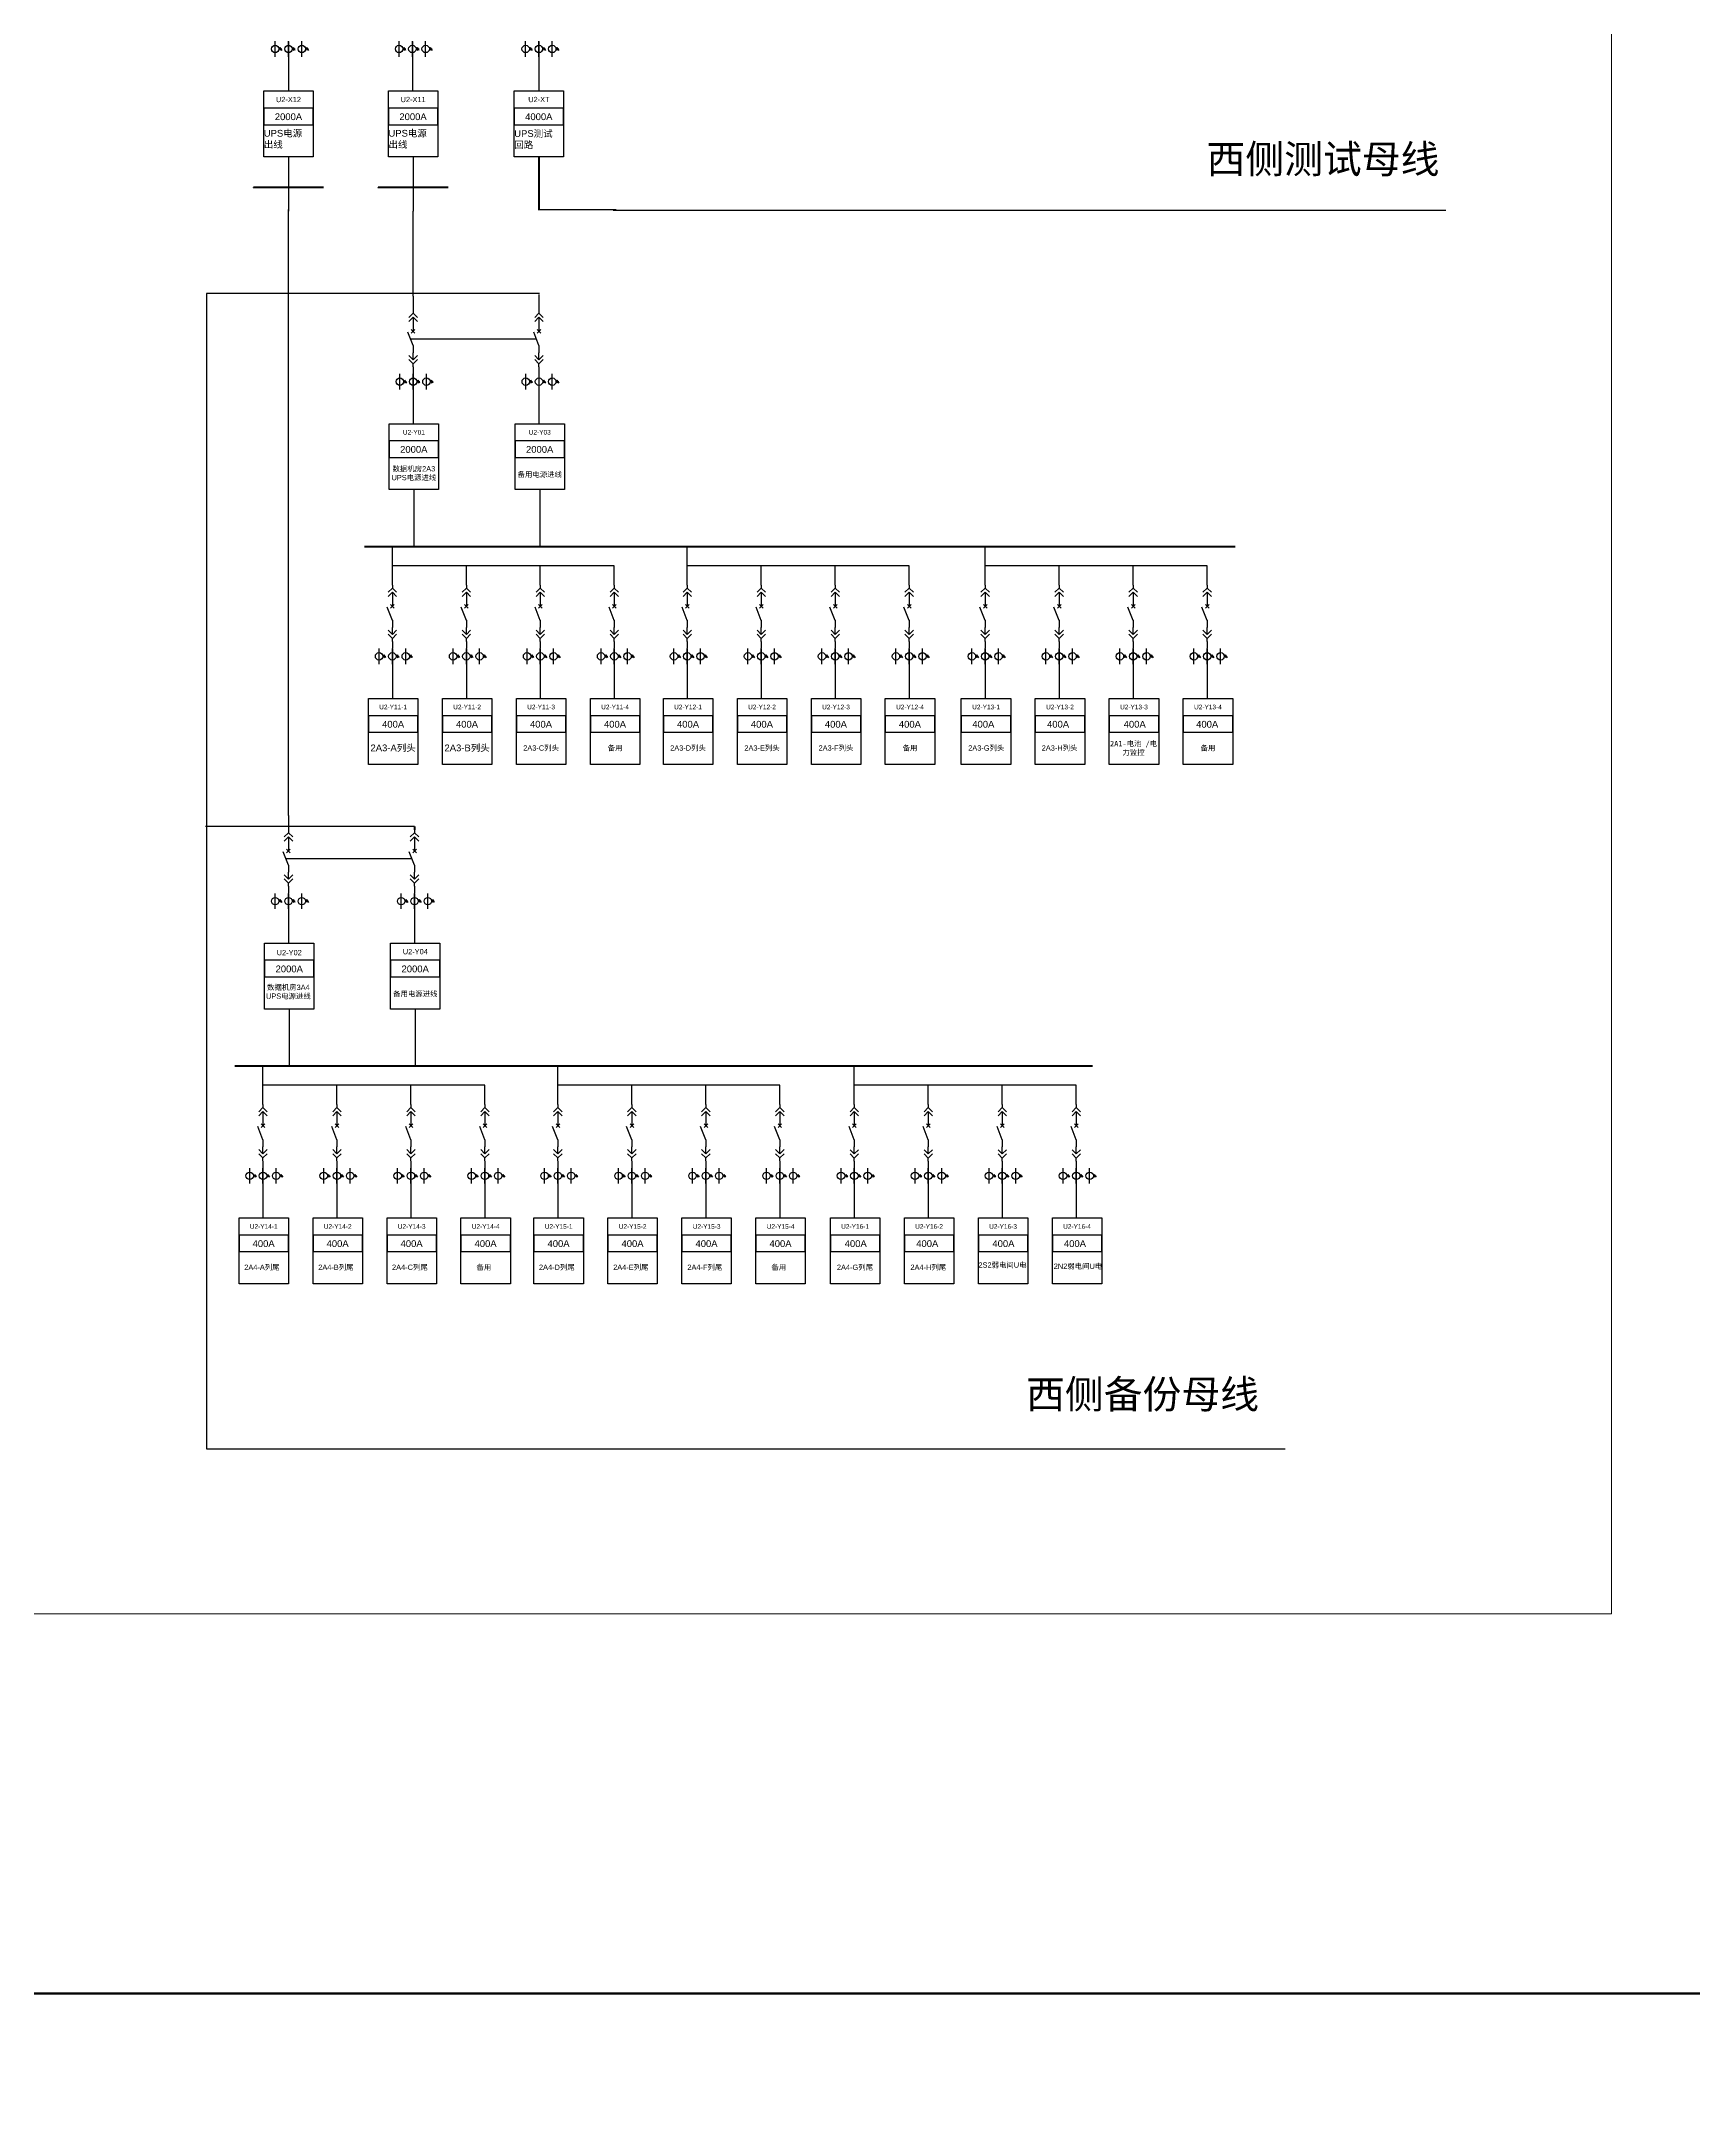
# Model space of a CAD drawing. Header units: millimetres. Extents: x -3460 to -460, y 6070 to 9130.
# Drawn here: x -2458.3 to -2284.2, y 7298.9 to 7515.8 of the extents above; entities that cross this region are included whole.
import ezdxf
from ezdxf.enums import TextEntityAlignment as Align

# ---------------------------------------------------------------- set-up
doc = ezdxf.new("R2010")
doc.units = ezdxf.units.MM
doc.header["$LTSCALE"] = 1000
doc.header["$MEASUREMENT"] = 0
doc.linetypes.add('DASHED', pattern=[0.75, 0.5, -0.25])
doc.linetypes.add('HIDDEN', pattern=[0.375, 0.25, -0.125])
doc.styles.get("Standard").update_dxf_attribs({"font": 'arial.ttf'})

# ---------------------------------------------------------------- blocks, each defined once
blk = doc.blocks.new('A$C03DD39B5')
for p, q in [((417, 475), (283, 392)), ((417, 422), (283, 339)), ((350, 333), (350, 467))]:
    blk.add_line(p, q)
blk.add_lwpolyline([(700, 167), (0, 167)])
blk.add_circle((350, 167), 167)
blk = doc.blocks.new('DYDQAA05')
at = {"color": 0}
blk.add_lwpolyline([(0, 0), (0, -7)], dxfattribs=at)
blk = doc.blocks.new('DYDQAA03')
at = {"color": 0}
for points in [[(0, 0), (0, -1.5)], [(-2.1, -3.6), (0, -1.5)], [(-2.1, -5.6), (0, -3.5)], [(2.1, -3.6), (0, -1.5)], [(2.1, -5.6), (0, -3.5)], [(0, -3.5), (0, -7)]]:
    blk.add_lwpolyline(points, dxfattribs=at)
blk = doc.blocks.new('DYDQAA09')
at = {"color": 0}
blk.add_lwpolyline([(0, 0), (0, -3.5)], dxfattribs=at)
blk.add_lwpolyline([(0, 0), (0, -3.5)], dxfattribs=at)
blk.add_lwpolyline([(0, 0), (0, -3.5)], dxfattribs=at)
blk.add_lwpolyline([(0, 0), (0, -3.5)], dxfattribs=at)
blk.add_lwpolyline([(0, 0), (0, -3.5)], dxfattribs=at)
blk.add_lwpolyline([(0, 0), (0, -3.5)], dxfattribs=at)
blk.add_lwpolyline([(0, 0), (0, -3.5)], dxfattribs=at)
blk.add_lwpolyline([(0, 0), (0, -3.5)], dxfattribs=at)
blk.add_lwpolyline([(0, 0), (0, -3.5)], dxfattribs=at)
blk = doc.blocks.new('DYDQ0201')
at = {"color": 0}
for points in [[(0.9, -0.9), (-0.9, 0.9)], [(-0.9, -0.9), (0.9, 0.9)], [(0, -7), (-2.6, -0.4)]]:
    blk.add_lwpolyline(points, dxfattribs=at)
blk = doc.blocks.new('DYDQAA04')
at = {"color": 0}
for points in [[(0, -3.5), (0, 0)], [(-2.1, -1.4), (0, -3.5)], [(-2.1, -3.4), (0, -5.5)], [(2.1, -1.4), (0, -3.5)], [(2.1, -3.4), (0, -5.5)], [(0, -7), (0, -5.5)]]:
    blk.add_lwpolyline(points, dxfattribs=at)

msp = doc.modelspace()

# ---------------------------------------------------------------- linework, layer by layer
for p, q in [((-2432.2, 7515.75, -5850.05), (-2432.2, 7514.11, -5850.05)), ((-2432.2, 7514.11, -5850.05), (-2432.2, 7510.55, -5850.05)), ((-2419.14, 7515.75, -5850.05), (-2419.14, 7514.11, -5850.05)), ((-2419.14, 7514.11, -5850.05), (-2419.14, 7510.55, -5850.05)), ((-2405.8, 7515.75, -5850.05), (-2405.8, 7514.11, -5850.05)), ((-2405.8, 7514.11, -5850.05), (-2405.8, 7510.55, -5850.05)), ((-2432.2, 7503.59, -5850.05), (-2432.2, 7497.87, -5850.05)), ((-2419.06, 7503.59, -5881.53), (-2419.06, 7497.87, -5881.53)), ((-2432.2, 7434.16, -10156.33), (-2432.2, 7498.04, -8773.05)), ((-2419.06, 7488.92, -9799.66), (-2419.06, 7497.87, -8416.38)), ((-2419.06, 7480.68, -7598.43), (-2419.06, 7479.04, -7598.43)), ((-2419.06, 7479.04, -7598.43), (-2419.06, 7475.47, -7598.43)), ((-2418.98, 7468.52, -7629.92), (-2418.98, 7462.53, -7158.37)), ((-2421.25, 7458.46, -8541.65), (-2421.25, 7462.53, -7158.37)), ((-2390.16, 7458.46, -8541.65), (-2390.16, 7462.53, -7158.37)), ((-2358.75, 7458.46, -8541.65), (-2358.75, 7462.53, -7158.37)), ((-2413.45, 7460.5, -7158.37), (-2421.25, 7460.5, -7850.01)), ((-2413.45, 7458.46, -7158.37), (-2413.45, 7460.5, -7158.37)), ((-2405.65, 7460.5, -6466.73), (-2413.45, 7460.5, -7158.37)), ((-2405.65, 7458.46, -6466.73), (-2405.65, 7460.5, -6466.73)), ((-2397.85, 7460.5, -5775.09), (-2405.65, 7460.5, -6466.73)), ((-2397.85, 7458.46, -5775.09), (-2397.85, 7460.5, -5775.09)), ((-2382.36, 7460.5, -7158.37), (-2390.16, 7460.5, -7850.01)), ((-2382.36, 7458.46, -7158.37), (-2382.36, 7460.5, -7158.37)), ((-2374.56, 7460.5, -6466.73), (-2382.36, 7460.5, -7158.37)), ((-2374.56, 7458.46, -6466.73), (-2374.56, 7460.5, -6466.73)), ((-2366.76, 7460.5, -5775.09), (-2374.56, 7460.5, -6466.73)), ((-2366.76, 7458.46, -5775.09), (-2366.76, 7460.5, -5775.09)), ((-2350.95, 7460.5, -7158.37), (-2358.75, 7460.5, -7850.01)), ((-2350.95, 7458.46, -7158.37), (-2350.95, 7460.5, -7158.37)), ((-2343.15, 7460.5, -6466.73), (-2350.95, 7460.5, -7158.37)), ((-2343.15, 7458.46, -6466.73), (-2343.15, 7460.5, -6466.73)), ((-2335.35, 7460.5, -5775.09), (-2343.15, 7460.5, -6466.73)), ((-2335.35, 7458.46, -5775.09), (-2335.35, 7460.5, -5775.09)), ((-2421.25, 7451.71, -6340.43), (-2421.25, 7450.07, -6340.43)), ((-2413.45, 7451.71, -4957.15), (-2413.45, 7450.07, -4957.15)), ((-2405.65, 7451.71, -4265.51), (-2405.65, 7450.07, -4265.51)), ((-2397.85, 7451.71, -3573.87), (-2397.85, 7450.07, -3573.87)), ((-2390.16, 7451.71, -6340.43), (-2390.16, 7450.07, -6340.43)), ((-2382.36, 7451.71, -4957.15), (-2382.36, 7450.07, -4957.15)), ((-2374.56, 7451.71, -4265.51), (-2374.56, 7450.07, -4265.51)), ((-2366.76, 7451.71, -3573.87), (-2366.76, 7450.07, -3573.87)), ((-2358.75, 7451.71, -6340.43), (-2358.75, 7450.07, -6340.43)), ((-2350.95, 7451.71, -4957.15), (-2350.95, 7450.07, -4957.15)), ((-2343.15, 7451.71, -4265.51), (-2343.15, 7450.07, -4265.51)), ((-2335.35, 7451.71, -3573.87), (-2335.35, 7450.07, -3573.87)), ((-2421.25, 7450.07, -6340.43), (-2421.25, 7446.51, -6340.43)), ((-2413.45, 7450.07, -4957.15), (-2413.45, 7446.51, -4957.15)), ((-2405.65, 7450.07, -4265.51), (-2405.65, 7446.51, -4265.51)), ((-2397.85, 7450.07, -3573.87), (-2397.85, 7446.51, -3573.87)), ((-2390.16, 7450.07, -6340.43), (-2390.16, 7446.51, -6340.43)), ((-2382.36, 7450.07, -4957.15), (-2382.36, 7446.51, -4957.15)), ((-2374.56, 7450.07, -4265.51), (-2374.56, 7446.51, -4265.51)), ((-2366.76, 7450.07, -3573.87), (-2366.76, 7446.51, -3573.87)), ((-2358.75, 7450.07, -6340.43), (-2358.75, 7446.51, -6340.43)), ((-2350.95, 7450.07, -4957.15), (-2350.95, 7446.51, -4957.15)), ((-2343.15, 7450.07, -4265.51), (-2343.15, 7446.51, -4265.51)), ((-2335.35, 7450.07, -3573.87), (-2335.35, 7446.51, -3573.87)), ((-2432.2, 7425.92, -7955.11), (-2432.2, 7424.28, -7955.11)), ((-2432.2, 7424.28, -7955.11), (-2432.2, 7420.71, -7955.11)), ((-2432.12, 7413.76, -7986.59), (-2432.12, 7407.78, -7515.05)), ((-2434.89, 7403.71, -8898.33), (-2434.89, 7407.78, -7515.05)), ((-2403.8, 7403.71, -8898.33), (-2403.8, 7407.78, -7515.05)), ((-2372.55, 7403.7, -8899.17), (-2372.55, 7407.77, -7515.89)), ((-2427.09, 7405.74, -7515.05), (-2434.89, 7405.74, -8206.69)), ((-2427.09, 7403.71, -7515.05), (-2427.09, 7405.74, -7515.05)), ((-2419.29, 7405.74, -6823.4), (-2427.09, 7405.74, -7515.05)), ((-2419.29, 7403.71, -6823.4), (-2419.29, 7405.74, -6823.4)), ((-2411.49, 7405.74, -6131.76), (-2419.29, 7405.74, -6823.4)), ((-2411.49, 7403.71, -6131.76), (-2411.49, 7405.74, -6131.76)), ((-2396, 7405.74, -7515.05), (-2403.8, 7405.74, -8206.69)), ((-2396, 7403.71, -7515.05), (-2396, 7405.74, -7515.05)), ((-2388.2, 7405.74, -6823.4), (-2396, 7405.74, -7515.05)), ((-2388.2, 7403.71, -6823.4), (-2388.2, 7405.74, -6823.4)), ((-2380.4, 7405.74, -6131.76), (-2388.2, 7405.74, -6823.4)), ((-2380.4, 7403.71, -6131.76), (-2380.4, 7405.74, -6131.76)), ((-2364.75, 7405.74, -7515.89), (-2372.55, 7405.74, -8207.53)), ((-2364.75, 7403.7, -7515.89), (-2364.75, 7405.74, -7515.89)), ((-2356.95, 7405.74, -6824.25), (-2364.75, 7405.74, -7515.89)), ((-2356.95, 7403.7, -6824.25), (-2356.95, 7405.74, -6824.25)), ((-2349.15, 7405.74, -6132.61), (-2356.95, 7405.74, -6824.25)), ((-2349.15, 7403.7, -6132.61), (-2349.15, 7405.74, -6132.61)), ((-2434.89, 7396.96, -6697.1), (-2434.89, 7395.32, -6697.1)), ((-2427.09, 7396.96, -5313.82), (-2427.09, 7395.32, -5313.82)), ((-2419.29, 7396.96, -4622.18), (-2419.29, 7395.32, -4622.18)), ((-2411.49, 7396.96, -3930.54), (-2411.49, 7395.32, -3930.54)), ((-2403.8, 7396.96, -6697.1), (-2403.8, 7395.32, -6697.1)), ((-2396, 7396.96, -5313.82), (-2396, 7395.32, -5313.82)), ((-2388.2, 7396.96, -4622.18), (-2388.2, 7395.32, -4622.18)), ((-2380.4, 7396.96, -3930.54), (-2380.4, 7395.32, -3930.54)), ((-2372.55, 7396.95, -6697.95), (-2372.55, 7395.31, -6697.95)), ((-2364.75, 7396.95, -5314.67), (-2364.75, 7395.31, -5314.67)), ((-2356.95, 7396.95, -4623.03), (-2356.95, 7395.31, -4623.03)), ((-2349.15, 7396.95, -3931.39), (-2349.15, 7395.31, -3931.39)), ((-2434.89, 7395.32, -6697.1), (-2434.89, 7391.75, -6697.1)), ((-2427.09, 7395.32, -5313.82), (-2427.09, 7391.75, -5313.82)), ((-2419.29, 7395.32, -4622.18), (-2419.29, 7391.75, -4622.18)), ((-2411.49, 7395.32, -3930.54), (-2411.49, 7391.75, -3930.54)), ((-2403.8, 7395.32, -6697.1), (-2403.8, 7391.75, -6697.1)), ((-2396, 7395.32, -5313.82), (-2396, 7391.75, -5313.82)), ((-2388.2, 7395.32, -4622.18), (-2388.2, 7391.75, -4622.18)), ((-2380.4, 7395.32, -3930.54), (-2380.4, 7391.75, -3930.54)), ((-2372.55, 7395.31, -6697.95), (-2372.55, 7391.75, -6697.95)), ((-2364.75, 7395.31, -5314.67), (-2364.75, 7391.75, -5314.67)), ((-2356.95, 7395.31, -4623.03), (-2356.95, 7391.75, -4623.03)), ((-2349.15, 7395.31, -3931.39), (-2349.15, 7391.75, -3931.39))]:
    msp.add_line(p, q)
at = {"color": 1, "lineweight": 40}
for p, q in [((-2405.8, 7503.59, -5882.56), (-2405.8, 7497.99, -7957.48)), ((-2424.2, 7462.53, -7158.37), (-2332.39, 7462.53, -7158.37)), ((-2437.84, 7407.78, -7515.05), (-2347.43, 7407.78, -7515.05))]:
    msp.add_line(p, q, dxfattribs=at)
at = {"color": 1, "lineweight": 30}
for p, q in [((-2397.67, 7498), (-2405.8, 7498)), ((-2397.97, 7497.99, -7957.48), (-2310.19, 7497.99, -7957.48))]:
    msp.add_line(p, q, dxfattribs=at)
at = {"color": 5, "lineweight": 30}
for p, q in [((-2405.73, 7489.19), (-2440.84, 7489.19)), ((-2440.84, 7489.19), (-2440.84, 7367.39)), ((-2418.91, 7433), (-2440.96, 7433)), ((-2440.84, 7367.39), (-2327.13, 7367.39))]:
    msp.add_line(p, q, dxfattribs=at)
at = {"color": 5}
for p, q in [((-2405.79, 7489.09, -11844.12), (-2405.79, 7487.43, -9799.66)), ((-2405.79, 7480.68, -7598.43), (-2405.79, 7479.04, -7598.43)), ((-2405.79, 7479.04, -7598.43), (-2405.79, 7475.47, -7598.43)), ((-2405.71, 7468.52, -7629.92), (-2405.71, 7462.53, -7158.37)), ((-2418.91, 7425.92, -6350.71), (-2418.91, 7424.28, -6350.71)), ((-2418.91, 7424.28, -6350.71), (-2418.91, 7420.71, -6350.71)), ((-2418.83, 7413.76, -6382.2), (-2418.83, 7407.78, -5910.65))]:
    msp.add_line(p, q, dxfattribs=at)
at = {"linetype": 'DASHED', "ltscale": 2}
msp.add_line((-2419.34, 7484.41, -9799.66), (-2406.06, 7484.41, -9799.66), dxfattribs=at)
at = {"color": 5, "lineweight": 40}
msp.add_line((-2418.91, 7432.99, -11288.04), (-2418.91, 7432.67, -8551.94), dxfattribs=at)
at = {"linetype": 'HIDDEN', "ltscale": 2}
msp.add_line((-2432.47, 7429.65, -8551.94), (-2419.19, 7429.65, -8551.94), dxfattribs=at)
at = {"lineweight": 80, "ltscale": 0.001071}
for points in [[(-3460, 7790), (-460, 7790), (-460, 7310), (-3460, 7310)], [(-3460, 7310), (-460, 7310), (-460, 6920), (-3460, 6920)]]:
    msp.add_lwpolyline(points, close=True, dxfattribs=at)
at = {"color": 1, "lineweight": 13, "ltscale": 0.001071}
msp.add_lwpolyline([(-2620, 7668.39), (-2292.73, 7668.39), (-2292.73, 7350), (-2620, 7350)], close=True, dxfattribs=at)
for points, elevation in [([(-2434.8, 7510.55), (-2429.59, 7510.55), (-2429.59, 7503.59), (-2434.8, 7503.59)], -5850.05), ([(-2421.66, 7510.55), (-2416.46, 7510.55), (-2416.46, 7503.59), (-2421.66, 7503.59)], -5881.53), ([(-2434.8, 7506.99), (-2429.59, 7506.99), (-2429.59, 7508.73), (-2434.8, 7508.73)], -5850.05), ([(-2421.66, 7506.99), (-2416.46, 7506.99), (-2416.46, 7508.73), (-2421.66, 7508.73)], -5881.53), ([(-2421.58, 7475.47), (-2416.37, 7475.47), (-2416.37, 7468.52), (-2421.58, 7468.52)], -7629.92), ([(-2421.58, 7471.92), (-2416.37, 7471.92), (-2416.37, 7473.65), (-2421.58, 7473.65)], -7629.92), ([(-2423.77, 7446.51), (-2418.56, 7446.51), (-2418.56, 7439.55), (-2423.77, 7439.55)], -6371.92), ([(-2423.77, 7442.96), (-2418.56, 7442.96), (-2418.56, 7444.69), (-2423.77, 7444.69)], -6371.92), ([(-2415.97, 7446.51), (-2410.76, 7446.51), (-2410.76, 7439.55), (-2415.97, 7439.55)], -4988.64), ([(-2415.97, 7442.96), (-2410.76, 7442.96), (-2410.76, 7444.69), (-2415.97, 7444.69)], -4988.64), ([(-2408.17, 7446.51), (-2402.96, 7446.51), (-2402.96, 7439.55), (-2408.17, 7439.55)], -4297), ([(-2408.17, 7442.96), (-2402.96, 7442.96), (-2402.96, 7444.69), (-2408.17, 7444.69)], -4297), ([(-2400.37, 7446.51), (-2395.16, 7446.51), (-2395.16, 7439.55), (-2400.37, 7439.55)], -3605.36), ([(-2400.37, 7442.96), (-2395.16, 7442.96), (-2395.16, 7444.69), (-2400.37, 7444.69)], -3605.36), ([(-2392.68, 7446.51), (-2387.47, 7446.51), (-2387.47, 7439.55), (-2392.68, 7439.55)], -6371.92), ([(-2392.68, 7442.96), (-2387.47, 7442.96), (-2387.47, 7444.69), (-2392.68, 7444.69)], -6371.92), ([(-2384.88, 7446.51), (-2379.67, 7446.51), (-2379.67, 7439.55), (-2384.88, 7439.55)], -4988.64), ([(-2384.88, 7442.96), (-2379.67, 7442.96), (-2379.67, 7444.69), (-2384.88, 7444.69)], -4988.64), ([(-2377.08, 7446.51), (-2371.87, 7446.51), (-2371.87, 7439.55), (-2377.08, 7439.55)], -4297), ([(-2377.08, 7442.96), (-2371.87, 7442.96), (-2371.87, 7444.69), (-2377.08, 7444.69)], -4297), ([(-2369.28, 7446.51), (-2364.07, 7446.51), (-2364.07, 7439.55), (-2369.28, 7439.55)], -3605.36), ([(-2369.28, 7442.96), (-2364.07, 7442.96), (-2364.07, 7444.69), (-2369.28, 7444.69)], -3605.36), ([(-2361.27, 7446.51), (-2356.06, 7446.51), (-2356.06, 7439.55), (-2361.27, 7439.55)], -6371.92), ([(-2361.27, 7442.96), (-2356.06, 7442.96), (-2356.06, 7444.69), (-2361.27, 7444.69)], -6371.92), ([(-2353.47, 7446.51), (-2348.26, 7446.51), (-2348.26, 7439.55), (-2353.47, 7439.55)], -4988.64), ([(-2353.47, 7442.96), (-2348.26, 7442.96), (-2348.26, 7444.69), (-2353.47, 7444.69)], -4988.64), ([(-2345.67, 7446.51), (-2340.46, 7446.51), (-2340.46, 7439.55), (-2345.67, 7439.55)], -4297), ([(-2345.67, 7442.96), (-2340.46, 7442.96), (-2340.46, 7444.69), (-2345.67, 7444.69)], -4297), ([(-2337.87, 7446.51), (-2332.66, 7446.51), (-2332.66, 7439.55), (-2337.87, 7439.55)], -3605.36), ([(-2337.87, 7442.96), (-2332.66, 7442.96), (-2332.66, 7444.69), (-2337.87, 7444.69)], -3605.36), ([(-2434.72, 7420.71), (-2429.51, 7420.71), (-2429.51, 7413.76), (-2434.72, 7413.76)], -7986.59), ([(-2434.72, 7417.16), (-2429.51, 7417.16), (-2429.51, 7418.9), (-2434.72, 7418.9)], -7986.59), ([(-2437.41, 7391.75), (-2432.2, 7391.75), (-2432.2, 7384.8), (-2437.41, 7384.8)], -6728.59), ([(-2429.61, 7391.75), (-2424.41, 7391.75), (-2424.41, 7384.8), (-2429.61, 7384.8)], -5345.31), ([(-2421.81, 7391.75), (-2416.61, 7391.75), (-2416.61, 7384.8), (-2421.81, 7384.8)], -4653.67), ([(-2414.02, 7391.75), (-2408.81, 7391.75), (-2408.81, 7384.8), (-2414.02, 7384.8)], -3962.03), ([(-2406.32, 7391.75), (-2401.11, 7391.75), (-2401.11, 7384.8), (-2406.32, 7384.8)], -6728.59), ([(-2398.52, 7391.75), (-2393.32, 7391.75), (-2393.32, 7384.8), (-2398.52, 7384.8)], -5345.31), ([(-2390.72, 7391.75), (-2385.52, 7391.75), (-2385.52, 7384.8), (-2390.72, 7384.8)], -4653.67), ([(-2382.93, 7391.75), (-2377.72, 7391.75), (-2377.72, 7384.8), (-2382.93, 7384.8)], -3962.03), ([(-2375.07, 7391.75), (-2369.86, 7391.75), (-2369.86, 7384.79), (-2375.07, 7384.79)], -6729.44), ([(-2367.27, 7391.75), (-2362.06, 7391.75), (-2362.06, 7384.79), (-2367.27, 7384.79)], -5346.16), ([(-2359.47, 7391.75), (-2354.26, 7391.75), (-2354.26, 7384.79), (-2359.47, 7384.79)], -4654.52), ([(-2351.67, 7391.75), (-2346.46, 7391.75), (-2346.46, 7384.79), (-2351.67, 7384.79)], -3962.88), ([(-2437.41, 7388.2), (-2432.2, 7388.2), (-2432.2, 7389.93), (-2437.41, 7389.93)], -6728.59), ([(-2429.61, 7388.2), (-2424.41, 7388.2), (-2424.41, 7389.93), (-2429.61, 7389.93)], -5345.31), ([(-2421.81, 7388.2), (-2416.61, 7388.2), (-2416.61, 7389.93), (-2421.81, 7389.93)], -4653.67), ([(-2414.02, 7388.2), (-2408.81, 7388.2), (-2408.81, 7389.93), (-2414.02, 7389.93)], -3962.03), ([(-2406.32, 7388.2), (-2401.11, 7388.2), (-2401.11, 7389.93), (-2406.32, 7389.93)], -6728.59), ([(-2398.52, 7388.2), (-2393.32, 7388.2), (-2393.32, 7389.93), (-2398.52, 7389.93)], -5345.31), ([(-2390.72, 7388.2), (-2385.52, 7388.2), (-2385.52, 7389.93), (-2390.72, 7389.93)], -4653.67), ([(-2382.93, 7388.2), (-2377.72, 7388.2), (-2377.72, 7389.93), (-2382.93, 7389.93)], -3962.03), ([(-2375.07, 7388.2), (-2369.86, 7388.2), (-2369.86, 7389.93), (-2375.07, 7389.93)], -6729.44), ([(-2367.27, 7388.2), (-2362.06, 7388.2), (-2362.06, 7389.93), (-2367.27, 7389.93)], -5346.16), ([(-2359.47, 7388.2), (-2354.26, 7388.2), (-2354.26, 7389.93), (-2359.47, 7389.93)], -4654.52), ([(-2351.67, 7388.2), (-2346.46, 7388.2), (-2346.46, 7389.93), (-2351.67, 7389.93)], -3962.88)]:
    msp.add_lwpolyline(points, close=True, dxfattribs=dict(elevation=elevation))
at = {"color": 1, "elevation": -5882.56}
for points in [[(-2408.4, 7510.55), (-2403.19, 7510.55), (-2403.19, 7503.59), (-2408.4, 7503.59)], [(-2408.4, 7506.99), (-2403.19, 7506.99), (-2403.19, 7508.73), (-2408.4, 7508.73)]]:
    msp.add_lwpolyline(points, close=True, dxfattribs=at)
at = {"color": 1, "lineweight": 40, "ltscale": 100}
for points, elevation in [([(-2428.51, 7500.38), (-2435.88, 7500.38), (-2435.88, 7500.38)], -16351.11), ([(-2415.38, 7500.38), (-2422.74, 7500.38), (-2422.74, 7500.38)], -16382.59)]:
    msp.add_lwpolyline(points, dxfattribs=dict(at, elevation=elevation))
at = {"color": 5}
for points, elevation in [([(-2408.31, 7475.47), (-2403.1, 7475.47), (-2403.1, 7468.52), (-2408.31, 7468.52)], -7629.92), ([(-2408.31, 7471.92), (-2403.1, 7471.92), (-2403.1, 7473.65), (-2408.31, 7473.65)], -7629.92), ([(-2421.44, 7420.71), (-2416.23, 7420.71), (-2416.23, 7413.76), (-2421.44, 7413.76)], -6382.2), ([(-2421.44, 7417.16), (-2416.23, 7417.16), (-2416.23, 7418.9), (-2421.44, 7418.9)], -6382.2)]:
    msp.add_lwpolyline(points, close=True, dxfattribs=dict(at, elevation=elevation))

# ---------------------------------------------------------------- block references
at = {"linetype": 'Continuous', "xscale": 0.00233888397733859, "yscale": 0.00233888397733859, "zscale": 0.00233888397733859, "rotation": 270}
for p in [(-2433.99, 7515.79, -5850.05), (-2432.59, 7515.79, -5850.05), (-2431.18, 7515.79, -5850.05), (-2420.93, 7515.79, -5850.05), (-2419.53, 7515.79, -5850.05), (-2418.13, 7515.79, -5850.05), (-2407.59, 7515.79, -5850.05), (-2406.19, 7515.79, -5850.05), (-2404.78, 7515.79, -5850.05), (-2420.85, 7480.72, -7598.43), (-2419.45, 7480.72, -7598.43), (-2418.05, 7480.72, -7598.43), (-2423.04, 7451.76, -6340.43), (-2421.64, 7451.76, -6340.43), (-2420.23, 7451.76, -6340.43), (-2415.24, 7451.76, -4957.15), (-2413.84, 7451.76, -4957.15), (-2412.44, 7451.76, -4957.15), (-2407.44, 7451.76, -4265.51), (-2406.04, 7451.76, -4265.51), (-2404.64, 7451.76, -4265.51), (-2399.64, 7451.76, -3573.87), (-2398.24, 7451.76, -3573.87), (-2396.84, 7451.76, -3573.87), (-2391.95, 7451.76, -6340.43), (-2390.55, 7451.76, -6340.43), (-2389.15, 7451.76, -6340.43), (-2384.15, 7451.76, -4957.15), (-2382.75, 7451.76, -4957.15), (-2381.35, 7451.76, -4957.15), (-2376.35, 7451.76, -4265.51), (-2374.95, 7451.76, -4265.51), (-2373.55, 7451.76, -4265.51), (-2368.55, 7451.76, -3573.87), (-2367.15, 7451.76, -3573.87), (-2365.75, 7451.76, -3573.87), (-2360.54, 7451.76, -6340.43), (-2359.14, 7451.76, -6340.43), (-2357.73, 7451.76, -6340.43), (-2352.74, 7451.76, -4957.15), (-2351.34, 7451.76, -4957.15), (-2349.93, 7451.76, -4957.15), (-2344.94, 7451.76, -4265.51), (-2343.54, 7451.76, -4265.51), (-2342.13, 7451.76, -4265.51), (-2337.14, 7451.76, -3573.87), (-2335.74, 7451.76, -3573.87), (-2334.33, 7451.76, -3573.87), (-2433.99, 7425.96, -7955.11), (-2432.59, 7425.96, -7955.11), (-2431.18, 7425.96, -7955.11), (-2436.68, 7397, -6697.1), (-2435.28, 7397, -6697.1), (-2433.88, 7397, -6697.1), (-2428.88, 7397, -5313.82), (-2427.48, 7397, -5313.82), (-2426.08, 7397, -5313.82), (-2421.08, 7397, -4622.18), (-2419.68, 7397, -4622.18), (-2418.28, 7397, -4622.18), (-2413.28, 7397, -3930.54), (-2411.88, 7397, -3930.54), (-2410.48, 7397, -3930.54), (-2405.59, 7397, -6697.1), (-2404.19, 7397, -6697.1), (-2402.79, 7397, -6697.1), (-2397.79, 7397, -5313.82), (-2396.39, 7397, -5313.82), (-2394.99, 7397, -5313.82), (-2389.99, 7397, -4622.18), (-2388.59, 7397, -4622.18), (-2387.19, 7397, -4622.18), (-2382.2, 7397, -3930.54), (-2380.79, 7397, -3930.54), (-2379.39, 7397, -3930.54), (-2374.34, 7397, -6697.95), (-2372.94, 7397, -6697.95), (-2371.53, 7397, -6697.95), (-2366.54, 7397, -5314.67), (-2365.14, 7397, -5314.67), (-2363.73, 7397, -5314.67), (-2358.74, 7397, -4623.03), (-2357.34, 7397, -4623.03), (-2355.93, 7397, -4623.03), (-2350.94, 7397, -3931.39), (-2349.54, 7397, -3931.39), (-2348.13, 7397, -3931.39)]:
    msp.add_blockref('A$C03DD39B5', p, dxfattribs=at)
at = {"xscale": 0.2128962921302706, "yscale": 0.2128962921302706, "zscale": 0.2128962921302706}
for name, p in [('DYDQAA05', (-2419.06, 7488.92, -9799.66)), ('DYDQAA03', (-2419.06, 7487.43, -9799.66)), ('DYDQAA09', (-2419.06, 7485.94, -9799.66)), ('DYDQ0201', (-2419.06, 7485.19, -9799.66)), ('DYDQAA09', (-2419.06, 7483.7, -9799.66)), ('DYDQAA04', (-2419.06, 7482.95, -9799.66)), ('DYDQAA09', (-2419.06, 7481.46, -9799.66)), ('DYDQAA03', (-2421.25, 7458.46, -8541.65)), ('DYDQAA03', (-2413.45, 7458.46, -7158.37)), ('DYDQAA03', (-2405.65, 7458.46, -6466.73)), ('DYDQAA03', (-2397.85, 7458.46, -5775.09)), ('DYDQAA03', (-2390.16, 7458.46, -8541.65)), ('DYDQAA03', (-2382.36, 7458.46, -7158.37)), ('DYDQAA03', (-2374.56, 7458.46, -6466.73)), ('DYDQAA03', (-2366.76, 7458.46, -5775.09)), ('DYDQAA03', (-2358.75, 7458.46, -8541.65)), ('DYDQAA03', (-2350.95, 7458.46, -7158.37)), ('DYDQAA03', (-2343.15, 7458.46, -6466.73)), ('DYDQAA03', (-2335.35, 7458.46, -5775.09)), ('DYDQ0201', (-2421.25, 7456.23, -8541.65)), ('DYDQAA09', (-2421.25, 7456.97, -8541.65)), ('DYDQ0201', (-2413.45, 7456.23, -7158.37)), ('DYDQAA09', (-2413.45, 7456.97, -7158.37)), ('DYDQ0201', (-2405.65, 7456.23, -6466.73)), ('DYDQAA09', (-2405.65, 7456.97, -6466.73)), ('DYDQ0201', (-2397.85, 7456.23, -5775.09)), ('DYDQAA09', (-2397.85, 7456.97, -5775.09)), ('DYDQ0201', (-2390.16, 7456.23, -8541.65)), ('DYDQAA09', (-2390.16, 7456.97, -8541.65)), ('DYDQ0201', (-2382.36, 7456.23, -7158.37)), ('DYDQAA09', (-2382.36, 7456.97, -7158.37)), ('DYDQ0201', (-2374.56, 7456.23, -6466.73)), ('DYDQAA09', (-2374.56, 7456.97, -6466.73)), ('DYDQ0201', (-2366.76, 7456.23, -5775.09)), ('DYDQAA09', (-2366.76, 7456.97, -5775.09)), ('DYDQ0201', (-2358.75, 7456.23, -8541.65)), ('DYDQAA09', (-2358.75, 7456.97, -8541.65)), ('DYDQ0201', (-2350.95, 7456.23, -7158.37)), ('DYDQAA09', (-2350.95, 7456.97, -7158.37)), ('DYDQ0201', (-2343.15, 7456.23, -6466.73)), ('DYDQAA09', (-2343.15, 7456.97, -6466.73)), ('DYDQ0201', (-2335.35, 7456.23, -5775.09)), ('DYDQAA09', (-2335.35, 7456.97, -5775.09)), ('DYDQAA04', (-2421.25, 7453.99, -8541.65)), ('DYDQAA09', (-2421.25, 7454.74, -8541.65)), ('DYDQAA04', (-2413.45, 7453.99, -7158.37)), ('DYDQAA09', (-2413.45, 7454.74, -7158.37)), ('DYDQAA04', (-2405.65, 7453.99, -6466.73)), ('DYDQAA09', (-2405.65, 7454.74, -6466.73)), ('DYDQAA04', (-2397.85, 7453.99, -5775.09)), ('DYDQAA09', (-2397.85, 7454.74, -5775.09)), ('DYDQAA04', (-2390.16, 7453.99, -8541.65)), ('DYDQAA09', (-2390.16, 7454.74, -8541.65)), ('DYDQAA04', (-2382.36, 7453.99, -7158.37)), ('DYDQAA09', (-2382.36, 7454.74, -7158.37)), ('DYDQAA04', (-2374.56, 7453.99, -6466.73)), ('DYDQAA09', (-2374.56, 7454.74, -6466.73)), ('DYDQAA04', (-2366.76, 7453.99, -5775.09)), ('DYDQAA09', (-2366.76, 7454.74, -5775.09)), ('DYDQAA04', (-2358.75, 7453.99, -8541.65)), ('DYDQAA09', (-2358.75, 7454.74, -8541.65)), ('DYDQAA04', (-2350.95, 7453.99, -7158.37)), ('DYDQAA09', (-2350.95, 7454.74, -7158.37)), ('DYDQAA04', (-2343.15, 7453.99, -6466.73)), ('DYDQAA09', (-2343.15, 7454.74, -6466.73)), ('DYDQAA04', (-2335.35, 7453.99, -5775.09)), ('DYDQAA09', (-2335.35, 7454.74, -5775.09)), ('DYDQAA09', (-2421.25, 7452.5, -8541.65)), ('DYDQAA09', (-2413.45, 7452.5, -7158.37)), ('DYDQAA09', (-2405.65, 7452.5, -6466.73)), ('DYDQAA09', (-2397.85, 7452.5, -5775.09)), ('DYDQAA09', (-2390.16, 7452.5, -8541.65)), ('DYDQAA09', (-2382.36, 7452.5, -7158.37)), ('DYDQAA09', (-2374.56, 7452.5, -6466.73)), ('DYDQAA09', (-2366.76, 7452.5, -5775.09)), ('DYDQAA09', (-2358.75, 7452.5, -8541.65)), ('DYDQAA09', (-2350.95, 7452.5, -7158.37)), ('DYDQAA09', (-2343.15, 7452.5, -6466.73)), ('DYDQAA09', (-2335.35, 7452.5, -5775.09)), ('DYDQAA05', (-2432.2, 7434.16, -10156.33)), ('DYDQAA03', (-2432.2, 7432.67, -10156.33)), ('DYDQ0201', (-2432.2, 7430.43, -10156.33)), ('DYDQAA09', (-2432.2, 7431.18, -10156.33)), ('DYDQAA04', (-2432.2, 7428.2, -10156.33)), ('DYDQAA09', (-2432.2, 7428.94, -10156.33)), ('DYDQAA09', (-2432.2, 7426.71, -10156.33)), ('DYDQAA03', (-2434.89, 7403.71, -8898.33)), ('DYDQAA03', (-2427.09, 7403.71, -7515.05)), ('DYDQAA03', (-2419.29, 7403.71, -6823.4)), ('DYDQAA03', (-2411.49, 7403.71, -6131.76)), ('DYDQAA03', (-2403.8, 7403.71, -8898.33)), ('DYDQAA03', (-2396, 7403.71, -7515.05)), ('DYDQAA03', (-2388.2, 7403.71, -6823.4)), ('DYDQAA03', (-2380.4, 7403.71, -6131.76)), ('DYDQAA03', (-2372.55, 7403.7, -8899.17)), ('DYDQAA03', (-2364.75, 7403.7, -7515.89)), ('DYDQAA03', (-2356.95, 7403.7, -6824.25)), ('DYDQAA03', (-2349.15, 7403.7, -6132.61)), ('DYDQ0201', (-2434.89, 7401.47, -8898.33)), ('DYDQAA09', (-2434.89, 7402.22, -8898.33)), ('DYDQ0201', (-2427.09, 7401.47, -7515.05)), ('DYDQAA09', (-2427.09, 7402.22, -7515.05)), ('DYDQ0201', (-2419.29, 7401.47, -6823.4)), ('DYDQAA09', (-2419.29, 7402.22, -6823.4)), ('DYDQ0201', (-2411.49, 7401.47, -6131.76)), ('DYDQAA09', (-2411.49, 7402.22, -6131.76)), ('DYDQ0201', (-2403.8, 7401.47, -8898.33)), ('DYDQAA09', (-2403.8, 7402.22, -8898.33)), ('DYDQ0201', (-2396, 7401.47, -7515.05)), ('DYDQAA09', (-2396, 7402.22, -7515.05)), ('DYDQ0201', (-2388.2, 7401.47, -6823.4)), ('DYDQAA09', (-2388.2, 7402.22, -6823.4)), ('DYDQ0201', (-2380.4, 7401.47, -6131.76)), ('DYDQAA09', (-2380.4, 7402.22, -6131.76)), ('DYDQ0201', (-2372.55, 7401.47, -8899.17)), ('DYDQAA09', (-2372.55, 7402.21, -8899.17)), ('DYDQ0201', (-2364.75, 7401.47, -7515.89)), ('DYDQAA09', (-2364.75, 7402.21, -7515.89)), ('DYDQ0201', (-2356.95, 7401.47, -6824.25)), ('DYDQAA09', (-2356.95, 7402.21, -6824.25)), ('DYDQ0201', (-2349.15, 7401.47, -6132.61)), ('DYDQAA09', (-2349.15, 7402.21, -6132.61)), ('DYDQAA04', (-2434.89, 7399.24, -8898.33)), ('DYDQAA09', (-2434.89, 7399.98, -8898.33)), ('DYDQAA04', (-2427.09, 7399.24, -7515.05)), ('DYDQAA09', (-2427.09, 7399.98, -7515.05)), ('DYDQAA04', (-2419.29, 7399.24, -6823.4)), ('DYDQAA09', (-2419.29, 7399.98, -6823.4)), ('DYDQAA04', (-2411.49, 7399.24, -6131.76)), ('DYDQAA09', (-2411.49, 7399.98, -6131.76)), ('DYDQAA04', (-2403.8, 7399.24, -8898.33)), ('DYDQAA09', (-2403.8, 7399.98, -8898.33)), ('DYDQAA04', (-2396, 7399.24, -7515.05)), ('DYDQAA09', (-2396, 7399.98, -7515.05)), ('DYDQAA04', (-2388.2, 7399.24, -6823.4)), ('DYDQAA09', (-2388.2, 7399.98, -6823.4)), ('DYDQAA04', (-2380.4, 7399.24, -6131.76)), ('DYDQAA09', (-2380.4, 7399.98, -6131.76)), ('DYDQAA04', (-2372.55, 7399.23, -8899.17)), ('DYDQAA09', (-2372.55, 7399.98, -8899.17)), ('DYDQAA04', (-2364.75, 7399.23, -7515.89)), ('DYDQAA09', (-2364.75, 7399.98, -7515.89)), ('DYDQAA04', (-2356.95, 7399.23, -6824.25)), ('DYDQAA09', (-2356.95, 7399.98, -6824.25)), ('DYDQAA04', (-2349.15, 7399.23, -6132.61)), ('DYDQAA09', (-2349.15, 7399.98, -6132.61)), ('DYDQAA09', (-2434.89, 7397.74, -8898.33)), ('DYDQAA09', (-2427.09, 7397.74, -7515.05)), ('DYDQAA09', (-2419.29, 7397.74, -6823.4)), ('DYDQAA09', (-2411.49, 7397.74, -6131.76)), ('DYDQAA09', (-2403.8, 7397.74, -8898.33)), ('DYDQAA09', (-2396, 7397.74, -7515.05)), ('DYDQAA09', (-2388.2, 7397.74, -6823.4)), ('DYDQAA09', (-2380.4, 7397.74, -6131.76)), ('DYDQAA09', (-2372.55, 7397.74, -8899.17)), ('DYDQAA09', (-2364.75, 7397.74, -7515.89)), ('DYDQAA09', (-2356.95, 7397.74, -6824.25)), ('DYDQAA09', (-2349.15, 7397.74, -6132.61))]:
    msp.add_blockref(name, p, dxfattribs=at)
at = {"color": 5, "xscale": 0.2128962921302706, "yscale": 0.2128962921302706, "zscale": 0.2128962921302706}
for name, p in [('DYDQAA03', (-2405.79, 7487.43, -9799.66)), ('DYDQAA09', (-2405.79, 7485.94, -9799.66)), ('DYDQ0201', (-2405.79, 7485.19, -9799.66)), ('DYDQAA09', (-2405.79, 7483.7, -9799.66)), ('DYDQAA04', (-2405.79, 7482.95, -9799.66)), ('DYDQAA09', (-2405.79, 7481.46, -9799.66)), ('DYDQAA03', (-2418.91, 7432.67, -8551.94)), ('DYDQ0201', (-2418.91, 7430.43, -8551.94)), ('DYDQAA09', (-2418.91, 7431.18, -8551.94)), ('DYDQAA04', (-2418.91, 7428.2, -8551.94)), ('DYDQAA09', (-2418.91, 7428.94, -8551.94)), ('DYDQAA09', (-2418.91, 7426.71, -8551.94))]:
    msp.add_blockref(name, p, dxfattribs=at)
at = {"color": 5, "linetype": 'Continuous', "xscale": 0.00233888397733859, "yscale": 0.00233888397733859, "zscale": 0.00233888397733859, "rotation": 270}
for p in [(-2407.58, 7480.72, -7598.43), (-2406.18, 7480.72, -7598.43), (-2404.78, 7480.72, -7598.43), (-2420.71, 7425.96, -6350.71), (-2419.3, 7425.96, -6350.71), (-2417.9, 7425.96, -6350.71)]:
    msp.add_blockref('A$C03DD39B5', p, dxfattribs=at)

# ---------------------------------------------------------------- texts
at = {"lineweight": 0}
for s, p in [('2000A', (-2432.2, 7507.47, -7233.33)), ('2000A', (-2419.07, 7507.47, -7264.82)), ('2000A', (-2418.99, 7472.4, -9013.2)), ('400A', (-2421.17, 7443.43, -7755.2)), ('400A', (-2413.38, 7443.43, -6371.92)), ('400A', (-2405.58, 7443.43, -5680.28)), ('400A', (-2397.78, 7443.43, -4988.64)), ('400A', (-2390.08, 7443.43, -7755.2)), ('400A', (-2382.29, 7443.43, -6371.92)), ('400A', (-2374.49, 7443.43, -5680.28)), ('400A', (-2366.69, 7443.43, -4988.64)), ('400A', (-2358.95, 7443.43, -4988.64)), ('400A', (-2351.07, 7443.43, -4988.64)), ('400A', (-2342.99, 7443.43, -4988.64)), ('400A', (-2335.35, 7443.43, -4988.64)), ('2000A', (-2432.12, 7417.64, -9369.88)), ('400A', (-2434.82, 7388.68, -8111.87)), ('400A', (-2427.02, 7388.68, -6728.59)), ('400A', (-2419.22, 7388.68, -6036.95)), ('400A', (-2411.42, 7388.68, -5345.31)), ('400A', (-2403.73, 7388.68, -8111.87)), ('400A', (-2395.93, 7388.68, -6728.59)), ('400A', (-2388.13, 7388.68, -6036.95)), ('400A', (-2380.33, 7388.68, -5345.31)), ('400A', (-2372.4, 7388.68, -5345.31)), ('400A', (-2364.86, 7388.68, -5345.31)), ('400A', (-2356.83, 7388.68, -5345.31)), ('400A', (-2349.29, 7388.68, -5345.31))]:
    msp.add_text(s, height=0.713, dxfattribs=at).set_placement(p, align=Align.CENTER)
at = {"color": 1, "lineweight": 0}
msp.add_text('4000A', height=0.713, dxfattribs=at).set_placement((-2405.81, 7507.47, -7265.84), align=Align.CENTER)
at = {"color": 5, "lineweight": 0}
for p in [(-2405.72, 7472.4, -9013.2), (-2418.84, 7417.64, -7765.48)]:
    msp.add_text('2000A', height=0.713, dxfattribs=at).set_placement(p, align=Align.CENTER)
at = {"width": 5.2091}
for s, insert, char_height, attachment_point in [('U2-X12\\P', (-2432.2, 7509.64, -3775.12), 0.557, 5), ('U2-X11\\P', (-2419.06, 7509.64, -2988.67), 0.557, 5), ('UPS电源\\P出线', (-2434.8, 7506.44, -8428.01), 0.713, 1), ('UPS电源\\P出线', (-2421.66, 7506.44, -7171.03), 0.713, 1), ('U2-Y01\\P', (-2418.98, 7474.56, -7629.92), 0.49, 5), ('{\\f宋体|b0|i0|c134|p2;\\H0.78125x;数据机房\\fArial|b0|i0|c0|p34;2A3 \\PUPS\\f宋体|b0|i0|c134|p2;电源进线}', (-2418.98, 7470.22, -7629.92), 0.7128, 5), ('U2-Y11-1\\P', (-2421.17, 7445.6, -6371.92), 0.49, 5), ('U2-Y11-2\\P', (-2413.37, 7445.6, -4988.64), 0.49, 5), ('U2-Y11-3\\P', (-2405.57, 7445.6, -4297), 0.49, 5), ('U2-Y11-4\\P', (-2397.77, 7445.6, -3605.36), 0.49, 5), ('U2-Y12-1\\P', (-2390.08, 7445.6, -6371.92), 0.49, 5), ('U2-Y12-2\\P', (-2382.28, 7445.6, -4988.64), 0.49, 5), ('U2-Y12-3\\P', (-2374.48, 7445.6, -4297), 0.49, 5), ('U2-Y12-4\\P', (-2366.68, 7445.6, -3605.36), 0.49, 5), ('U2-Y13-1\\P', (-2358.66, 7445.6, -6371.92), 0.49, 5), ('U2-Y13-2\\P', (-2350.87, 7445.6, -4988.64), 0.49, 5), ('U2-Y13-3\\P', (-2343.07, 7445.6, -4297), 0.49, 5), ('U2-Y13-4\\P', (-2335.27, 7445.6, -3605.36), 0.49, 5), ('{\\H0.78125x;2A3-C\\f宋体|b0|i0|c134|p2;列头}', (-2405.57, 7441.25, -4297), 0.7128, 5), ('{\\H0.78125x;备用\\P}', (-2397.77, 7441.25, -3605.36), 0.7128, 5), ('{\\H0.78125x;2A3-D\\f宋体|b0|i0|c134|p2;列头}', (-2390.08, 7441.25, -6371.92), 0.7128, 5), ('{\\H0.78125x;2A3-E\\f宋体|b0|i0|c134|p2;列头}', (-2382.28, 7441.25, -4988.64), 0.7128, 5), ('{\\H0.78125x;2A3-F\\f宋体|b0|i0|c134|p2;列头}', (-2374.48, 7441.25, -4297), 0.7128, 5), ('{\\H0.78125x;备用\\P}', (-2366.68, 7441.25, -3605.36), 0.7128, 5), ('{\\H0.78125x;2A3-G\\f宋体|b0|i0|c134|p2;列头}', (-2358.64, 7441.25, -4297), 0.7128, 5), ('{\\H0.78125x;2A3-H\\f宋体|b0|i0|c134|p2;列头}', (-2350.91, 7441.25, -4297), 0.7128, 5), ('{\\f宋体|b0|i0|c134|p2;\\H0.78125x;2A1-电池 /电\\P力监控}', (-2343.11, 7441.25, -3605.36), 0.7128, 5), ('{\\H0.78125x;备用\\P}', (-2335.27, 7441.25, -3605.36), 0.7128, 5), ('U2-Y02\\P', (-2432.12, 7419.71, -10188.84), 0.557, 5), ('数据机房3A4 \\PUPS电源进线', (-2432.21, 7415.56, -13081.7), 0.557, 5), ('U2-Y14-1\\P', (-2434.81, 7390.84, -6728.59), 0.49, 5), ('U2-Y14-2\\P', (-2427.01, 7390.84, -5345.31), 0.49, 5), ('U2-Y14-3\\P', (-2419.21, 7390.84, -4653.67), 0.49, 5), ('U2-Y14-4\\P', (-2411.41, 7390.84, -3962.03), 0.49, 5), ('U2-Y15-1\\P', (-2403.72, 7390.84, -6728.59), 0.49, 5), ('U2-Y15-2\\P', (-2395.92, 7390.84, -5345.31), 0.49, 5), ('U2-Y15-3\\P', (-2388.12, 7390.84, -4653.67), 0.49, 5), ('U2-Y15-4\\P', (-2380.32, 7390.84, -3962.03), 0.49, 5), ('U2-Y16-1\\P', (-2372.47, 7390.84, -6729.44), 0.49, 5), ('U2-Y16-2\\P', (-2364.67, 7390.84, -5346.16), 0.49, 5), ('U2-Y16-3\\P', (-2356.87, 7390.84, -4654.52), 0.49, 5), ('U2-Y16-4\\P', (-2349.07, 7390.84, -3962.88), 0.49, 5), ('{\\H0.78125x;2A4-A\\f宋体|b0|i0|c134|p2;列尾}', (-2435, 7386.51, -6371.92), 0.7128, 5), ('{\\H0.78125x;2A4-B\\f宋体|b0|i0|c134|p2;列尾}', (-2427.2, 7386.51, -4988.64), 0.7128, 5), ('{\\H0.78125x;2A4-C\\f宋体|b0|i0|c134|p2;列尾}', (-2419.4, 7386.51, -4297), 0.7128, 5), ('{\\H0.78125x;备用\\P}', (-2411.6, 7386.51, -3605.36), 0.7128, 5), ('{\\H0.78125x;2A4-D\\f宋体|b0|i0|c134|p2;列尾}', (-2403.91, 7386.51, -6371.92), 0.7128, 5), ('{\\H0.78125x;2A4-E\\f宋体|b0|i0|c134|p2;列尾}', (-2396.11, 7386.51, -4988.64), 0.7128, 5), ('{\\H0.78125x;2A4-F\\f宋体|b0|i0|c134|p2;列尾}', (-2388.31, 7386.51, -4297), 0.7128, 5), ('{\\H0.78125x;备用\\P}', (-2380.51, 7386.51, -3605.36), 0.7128, 5), ('{\\H0.78125x;2A4-G\\f宋体|b0|i0|c134|p2;列尾}', (-2372.48, 7386.51, -4297), 0.7128, 5), ('{\\H0.78125x;2A4-H\\f宋体|b0|i0|c134|p2;列尾}', (-2364.75, 7386.51, -4297), 0.7128, 5), ('{\\H0.78125x;2S2\\fSimSun|b0|i0|c134|p2;弱电间\\fArial|b0|i0|c0|p34;U\\fSimSun|b0|i0|c134|p2;电}', (-2356.93, 7386.75, -8951.51), 0.7128, 5), ('{\\H0.78125x;2N2\\fSimSun|b0|i0|c134|p2;弱电间\\fArial|b0|i0|c0|p34;U\\fSimSun|b0|i0|c134|p2;电}', (-2348.97, 7386.62, -8951.51), 0.7128, 5)]:
    msp.add_mtext(s, dxfattribs=dict(at, insert=insert, char_height=char_height, attachment_point=attachment_point))
at = {"color": 1}
for s, insert, char_height, width, attachment_point in [('U2-XT\\P', (-2405.8, 7509.64, -2989.69), 0.557, 5.2091, 5), ('UPS测试\\P回路', (-2408.4, 7506.41, -5882.56), 0.713, 5.2091, 1), ('西侧测试母线', (-2335.42, 7504.87, 36136.08), 3, 27.5001, 1)]:
    msp.add_mtext(s, dxfattribs=dict(at, insert=insert, char_height=char_height, width=width, attachment_point=attachment_point))
at = {"color": 5}
for s, insert, char_height, width, attachment_point in [('U2-Y03\\P', (-2405.71, 7474.56, -7629.92), 0.49, 5.2091, 5), ('{\\H0.78125x;备用电源进线\\P}', (-2405.71, 7470.09, -7629.92), 0.7128, 5.2091, 5), ('U2-Y04\\P', (-2418.83, 7419.81, -6382.2), 0.557, 5.2091, 5), ('{\\H0.78125x;备用电源进线\\P}', (-2418.83, 7415.34, -6382.2), 0.7128, 5.2091, 5), ('西侧备份母线', (-2354.44, 7374.66, 33273.43), 3, 34.5001, 1)]:
    msp.add_mtext(s, dxfattribs=dict(at, insert=insert, char_height=char_height, width=width, attachment_point=attachment_point))
at = {"color": 7, "char_height": 0.7128, "width": 5.2091, "attachment_point": 5}
for s, insert in [('2A3-A{\\f宋体|b0|i0|c0|p0;列头}', (-2421.17, 7441.25, -6371.92)), ('2A3-B{\\f宋体|b0|i0|c0|p0;列头}', (-2413.37, 7441.25, -4988.64))]:
    msp.add_mtext(s, dxfattribs=dict(at, insert=insert))

doc.saveas('drawing.dxf')
